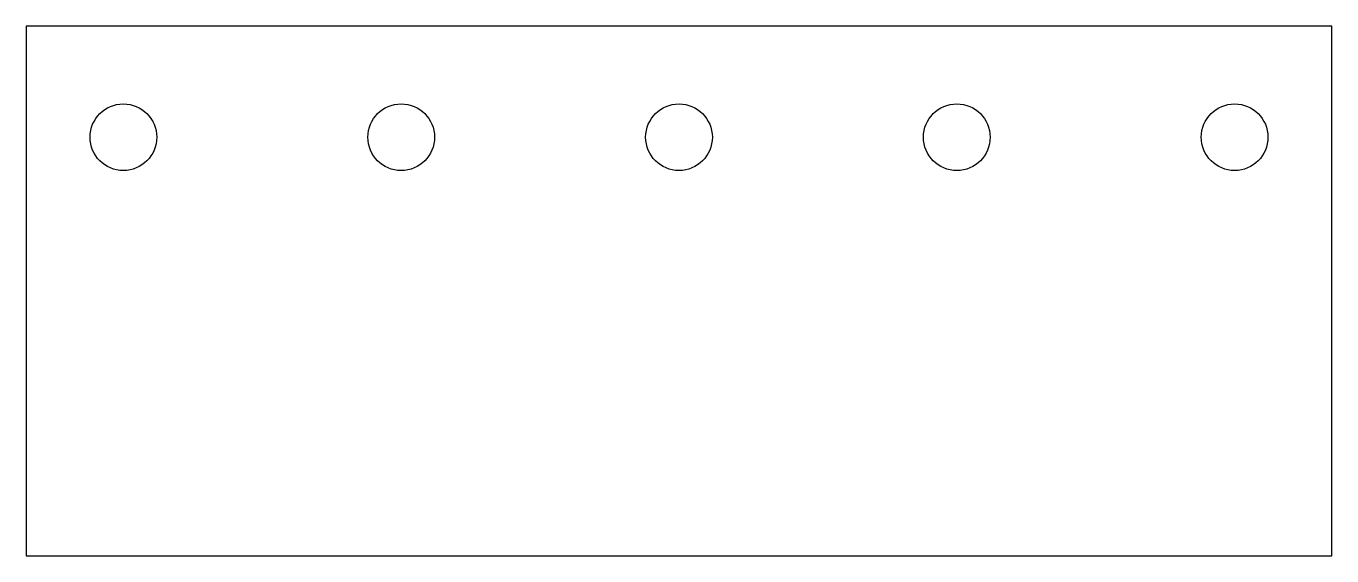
# Model space of a CAD drawing. Header units: millimetres. Extents: x 0 to 235, y 0 to 95.
import ezdxf

# ---------------------------------------------------------------- set-up
doc = ezdxf.new("R2010")
doc.units = ezdxf.units.MM
doc.layers.add('CUT_INNER', color=1, linetype='Continuous')
doc.layers.add('CUT_OUTER', color=7, linetype='Continuous')

msp = doc.modelspace()

# ---------------------------------------------------------------- linework, layer by layer
at = {"layer": 'CUT_INNER'}
for centre in [(17.5, 75.353982), (67.5, 75.353982), (117.5, 75.353982), (167.5, 75.353982), (217.5, 75.353982)]:
    msp.add_circle(centre, 6, dxfattribs=at)
at = {"layer": 'CUT_OUTER'}
msp.add_lwpolyline([(235, 0), (235, 95.35398), (0, 95.35398), (0, 0)], close=True, dxfattribs=at)

doc.saveas('drawing.dxf')
